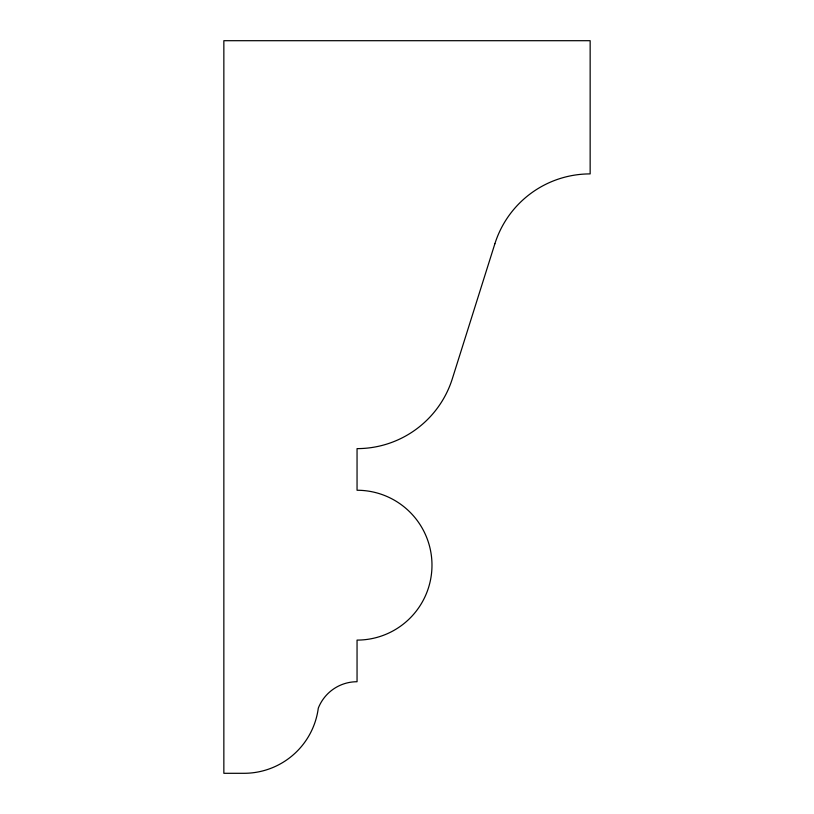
<?xml version="1.0" encoding="UTF-8"?>
<svg xmlns="http://www.w3.org/2000/svg" width="814" height="814" viewBox="0 0 814 814"><rect width="100%" height="100%" fill="white"/><g stroke="black" fill="none" stroke-linecap="round" stroke-linejoin="round"><path stroke-width="1.22" d="M494.871 243.773L452.33 378.754A99.898 99.898 0 0 1 357.051 448.626L357.051 490.252A74.929 74.929 0 0 1 431.98 565.17A74.929 74.929 0 0 1 357.051 640.099L357.051 681.725A41.626 41.626 0 0 0 318.294 708.149A74.929 74.929 0 0 1 244.017 773.3L223.85 773.3L223.85 40.7L590.15 40.7L590.15 173.901A99.898 99.898 0 0 0 494.871 243.773"/></g></svg>
